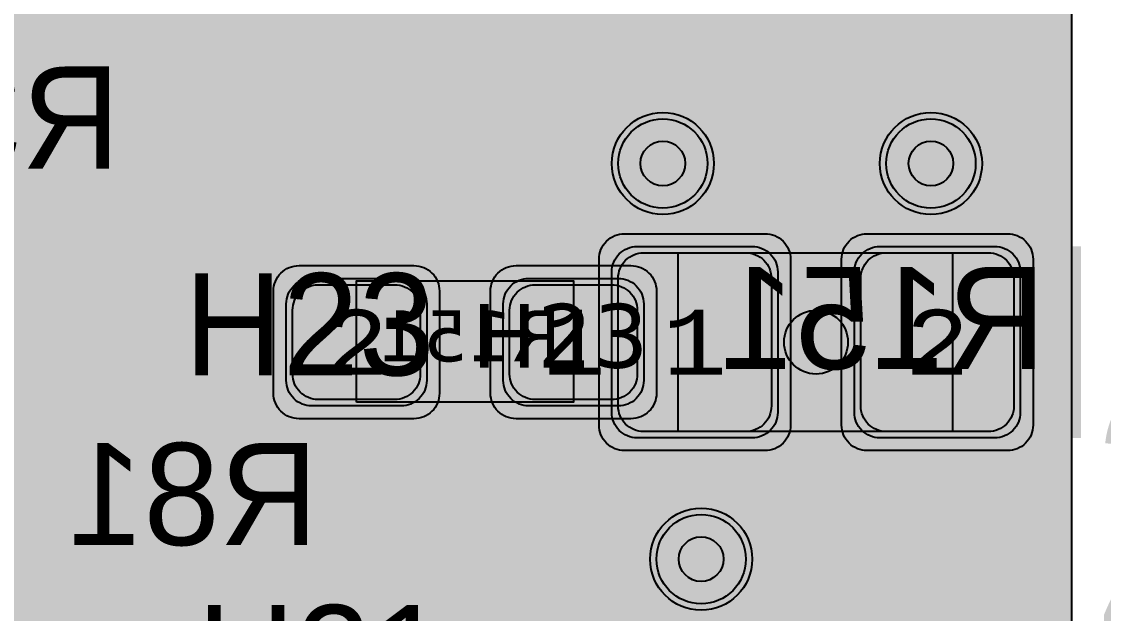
# Model space of a CAD drawing. Extents: x -28 to 199, y -61 to 255.
# Drawn here: x 161.28 to 169.75, y 145.38 to 150.01 of the extents above; entities that cross this region are included whole.
import ezdxf
from ezdxf.enums import TextEntityAlignment as Align

# ---------------------------------------------------------------- set-up
doc = ezdxf.new("R2010")
doc.units = 0
doc.header["$MEASUREMENT"] = 0
for name, color, linetype in [('ASSEMBLY_OUTLINES_BTM', 191, 'CONTINUOUS'), ('ASSEMBLY_OUTLINES_TOP', 102, 'CONTINUOUS'), ('ASSEMBLY_PART_NUMBERS_BTM', 191, 'CONTINUOUS'), ('ASSEMBLY_PART_NUMBERS_TOP', 102, 'CONTINUOUS'), ('ASSEMBLY_REF_DES_BTM', 191, 'CONTINUOUS'), ('ASSEMBLY_REF_DES_TOP', 102, 'CONTINUOUS'), ('DRILL_DRAWING', 21, 'CONTINUOUS'), ('GENERATED_SILKSCREEN_BTM', 255, 'CONTINUOUS'), ('GENERATED_SILKSCREEN_TOP', 140, 'CONTINUOUS'), ('PART_PADS_SMD_BTM', 10, 'CONTINUOUS'), ('PART_PADS_SMD_TOP', 150, 'CONTINUOUS'), ('PIN_NUMBERS_BTM', 8, 'CONTINUOUS'), ('PIN_NUMBERS_TOP', 8, 'CONTINUOUS'), ('PLACEMENT_OUTLINES_BTM', 222, 'CONTINUOUS'), ('PLACEMENT_OUTLINES_TOP', 130, 'CONTINUOUS'), ('PLANE_SHAPES_LAYER_2', 230, 'CONTINUOUS'), ('PLANE_SHAPES_LAYER_3', 81, 'CONTINUOUS'), ('ROUTE_BORDER', 151, 'CONTINUOUS'), ('SILKSCREEN_OUTLINES_BTM', 211, 'CONTINUOUS'), ('SILKSCREEN_OUTLINES_TOP', 150, 'CONTINUOUS'), ('SILKSCREEN_REF_DES_BTM', 211, 'CONTINUOUS'), ('SILKSCREEN_REF_DES_TOP', 150, 'CONTINUOUS'), ('SOLDERMASK_PADS_BTM', 12, 'CONTINUOUS'), ('SOLDERMASK_PADS_TOP', 180, 'CONTINUOUS'), ('SOLDERPASTE_PADS_BTM', 12, 'CONTINUOUS'), ('SOLDERPASTE_PADS_TOP', 180, 'CONTINUOUS'), ('TRACES_LAYER_BOTTOM', 10, 'CONTINUOUS'), ('TRACES_LAYER_TOP', 150, 'CONTINUOUS'), ('VIA_HOLES_LAYER_2', 30, 'CONTINUOUS'), ('VIA_HOLES_LAYER_3', 30, 'CONTINUOUS'), ('VIA_HOLES_LAYER_BOTTOM', 30, 'CONTINUOUS'), ('VIA_HOLES_LAYER_TOP', 30, 'CONTINUOUS'), ('VIA_PADS_LAYER_2', 230, 'CONTINUOUS'), ('VIA_PADS_LAYER_3', 81, 'CONTINUOUS'), ('VIA_PADS_LAYER_BOTTOM', 10, 'CONTINUOUS'), ('VIA_PADS_LAYER_TOP', 150, 'CONTINUOUS')]:
    doc.layers.add(name, color=color, linetype=linetype)
doc.styles.add('COURIER_NEW', font='COUR.TTF')
doc.styles.add('VERDANA', font='verdana.TTF')
doc.styles.add('VERIBEST_GERBER_0', font='txt')

msp = doc.modelspace()

# ---------------------------------------------------------------- hatches: boundary and pattern name
at = {"layer": 'ASSEMBLY_OUTLINES_TOP'}
h = msp.add_hatch(color=256, dxfattribs=at)
edge = h.paths.add_edge_path()
edge.add_arc((167.5, 147.5), 0.25, 0, 360)
at = {"layer": 'PLANE_SHAPES_LAYER_2'}
h = msp.add_hatch(color=256, dxfattribs=at)
h.paths.add_polyline_path([(169.5, 129.25), (149.5, 129.25), (142.25, 122), (142.25, 90.5), (147.5, 90.5), (147.5, 80), (154, 80), (154, 69.25), (131.75, 69.25), (131.75, 73.25), (121.25, 73.25), (121.25, 81), (110.5, 81), (110.5, 125.75), (106.5, 125.75), (106.5, 128.75), (93.5, 128.75), (93.5, 120.25), (91.75, 120.25), (91.75, 121.5), (80, 121.5), (80, 118.25), (73.25, 118.25), (73.25, 124.5), (67.5, 124.5), (67.5, 128), (57.75, 128), (57.75, 120.25), (55.25, 120.25), (55.25, 121.5), (47.5, 121.5), (47.5, 119), (35, 119), (35, 134.75), (32.75, 134.75), (32.75, 159.75), (29.25, 159.75), (29.25, 175.25), (22.5, 175.25), (22.5, 195.25), (17.25, 195.25), (17.25, 198), (22.5, 198), (22.5, 216.5), (40.25, 216.5), (40.25, 235.5), (54.5, 235.5), (54.5, 254), (87.25, 254), (87.25, 236.25), (86.25, 236.25), (86.25, 228.75), (81, 228.75), (81, 218.75), (95.25, 218.75), (95.25, 194.5), (87, 194.5), (87, 172), (131.1, 172), (131.1, 208.75), (115.5, 208.75), (115.5, 213.75), (106.75, 213.75), (106.75, 218.75), (110.25, 222.25), (110.25, 226.25), (142.5, 226.25), (142.5, 221.5), (160.5, 221.5), (160.5, 240.75), (169.5, 240.75)])
h.paths.add_polyline_path([(35.5, 149.5), (41.75, 149.5), (41.75, 152), (39.25, 152), (39.25, 154), (37.75, 154), (37.75, 152), (35.5, 152)], flags=16)
h.paths.add_polyline_path([(37.5, 125.75), (37.5, 128.75), (42.75, 128.75), (42.75, 125.75)], flags=16)
h.paths.add_polyline_path([(52, 127.75), (52, 130.75), (54.25, 130.75), (54.25, 127.75)], flags=16)
h.paths.add_polyline_path([(50.75, 219.5), (50.75, 226.5), (71.75, 226.5), (71.75, 219.5)], flags=16)
h.paths.add_polyline_path([(66.5, 150.75), (66.5, 177.5), (72.25, 177.5), (72.25, 150.75)], flags=16)
h.paths.add_polyline_path([(47.25, 185.25), (73, 185.25), (73, 188.25), (70.25, 188.25), (70.25, 191), (47.25, 191)], flags=16)
h.paths.add_polyline_path([(84.5, 208), (84.5, 212.75), (85, 212.75), (85, 208)], flags=16)
h.paths.add_polyline_path([(61.5, 137.25), (87.75, 137.25), (87.75, 140.5), (84.75, 140.5), (84.75, 143), (61.5, 143)], flags=16)
h.paths.add_polyline_path([(88.75, 127), (88.75, 130), (91, 130), (91, 127)], flags=16)
h.paths.add_polyline_path([(85.5, 130.25), (85.5, 132.5), (91, 132.5), (91, 130.25)], flags=16)
h.paths.add_polyline_path([(108.75, 142.25), (135.75, 142.25), (135.75, 145.75), (132.25, 145.75), (132.25, 149), (108.75, 149)], flags=16)
h.paths.add_polyline_path([(114.25, 126.75), (140.75, 126.75), (140.75, 129.75), (137.25, 129.75), (137.25, 133), (114.25, 133)], flags=16)
h.paths.add_polyline_path([(155.25, 180.25), (166.25, 180.25), (166.25, 186.25), (152.25, 186.25), (152.25, 183), (155.25, 183)], flags=16)
at = {"layer": 'PLANE_SHAPES_LAYER_3'}
h = msp.add_hatch(color=256, dxfattribs=at)
h.paths.add_polyline_path([(169.5, 129.25), (149.5, 129.25), (142.25, 122), (142.25, 90.5), (147.5, 90.5), (147.5, 80), (154, 80), (154, 69.25), (131.75, 69.25), (131.75, 73.25), (121.25, 73.25), (121.25, 81), (110.5, 81), (110.5, 125.75), (106.5, 125.75), (106.5, 128.75), (93.5, 128.75), (93.5, 120.25), (91.75, 120.25), (91.75, 121.5), (80, 121.5), (80, 118.25), (73.25, 118.25), (73.25, 124.5), (67.5, 124.5), (67.5, 127.75), (58.25, 127.75), (58.25, 130.25), (88.75, 130.25), (88.75, 127), (91, 127), (91, 132.5), (55, 132.5), (55, 131.25), (52, 131.25), (52, 127.75), (55, 127.75), (55, 127.25), (57.75, 127.25), (57.75, 120.25), (55.25, 120.25), (55.25, 121.5), (47.5, 121.5), (47.5, 119), (35, 119), (35, 134.75), (32.75, 134.75), (32.75, 159.75), (29.25, 159.75), (29.25, 175.25), (22.5, 175.25), (22.5, 195.25), (17.25, 195.25), (17.25, 198), (22.5, 198), (22.5, 216.5), (40.25, 216.5), (40.25, 235.5), (54.5, 235.5), (54.5, 254), (87.25, 254), (87.25, 236.25), (86.25, 236.25), (86.25, 228.75), (81, 228.75), (81, 218.75), (95.25, 218.75), (95.25, 194.5), (87, 194.5), (87, 172), (131.1, 172), (131.1, 208.75), (115.5, 208.75), (115.5, 213.75), (106.75, 213.75), (106.75, 218.75), (110.25, 222.25), (110.25, 226.25), (142.5, 226.25), (142.5, 221.5), (160.5, 221.5), (160.5, 240.75), (169.5, 240.75)])
h.paths.add_polyline_path([(35.5, 149.5), (41.75, 149.5), (41.75, 152), (39.25, 152), (39.25, 154), (37.75, 154), (37.75, 152), (35.5, 152)], flags=16)
h.paths.add_polyline_path([(37.5, 125.75), (37.5, 128.75), (42.75, 128.75), (42.75, 125.75)], flags=16)
h.paths.add_polyline_path([(50.75, 219.5), (50.75, 226.5), (71.75, 226.5), (71.75, 219.5)], flags=16)
h.paths.add_polyline_path([(66.5, 150.75), (66.5, 177.5), (72.25, 177.5), (72.25, 150.75)], flags=16)
h.paths.add_polyline_path([(47.25, 185.25), (73, 185.25), (73, 188.25), (70.25, 188.25), (70.25, 191), (47.25, 191)], flags=16)
h.paths.add_polyline_path([(84.5, 208), (84.5, 212.75), (85, 212.75), (85, 208)], flags=16)
h.paths.add_polyline_path([(61.5, 137.25), (87.75, 137.25), (87.75, 140.5), (84.75, 140.5), (84.75, 143), (61.5, 143)], flags=16)
h.paths.add_polyline_path([(108.75, 142.25), (135.75, 142.25), (135.75, 145.75), (132.25, 145.75), (132.25, 149), (108.75, 149)], flags=16)
h.paths.add_polyline_path([(114.25, 126.75), (140.75, 126.75), (140.75, 129.75), (137.25, 129.75), (137.25, 133), (114.25, 133)], flags=16)
h.paths.add_polyline_path([(155.25, 180.25), (166.25, 180.25), (166.25, 186.25), (152.25, 186.25), (152.25, 183), (155.25, 183)], flags=16)
at = {"layer": 'VIA_HOLES_LAYER_2'}
h = msp.add_hatch(color=256, dxfattribs=at)
edge = h.paths.add_edge_path()
edge.add_arc((166.3, 148.9), 0.175, 0, 360)
h = msp.add_hatch(color=256, dxfattribs=at)
edge = h.paths.add_edge_path()
edge.add_arc((168.4, 148.9), 0.175, 0, 360)
h = msp.add_hatch(color=256, dxfattribs=at)
edge = h.paths.add_edge_path()
edge.add_arc((166.6, 145.8), 0.175, 0, 360)
at = {"layer": 'VIA_HOLES_LAYER_3'}
h = msp.add_hatch(color=256, dxfattribs=at)
edge = h.paths.add_edge_path()
edge.add_arc((166.3, 148.9), 0.175, 0, 360)
h = msp.add_hatch(color=256, dxfattribs=at)
edge = h.paths.add_edge_path()
edge.add_arc((168.4, 148.9), 0.175, 0, 360)
h = msp.add_hatch(color=256, dxfattribs=at)
edge = h.paths.add_edge_path()
edge.add_arc((166.6, 145.8), 0.175, 0, 360)
at = {"layer": 'VIA_HOLES_LAYER_BOTTOM'}
h = msp.add_hatch(color=256, dxfattribs=at)
edge = h.paths.add_edge_path()
edge.add_arc((166.3, 148.9), 0.175, 0, 360)
h = msp.add_hatch(color=256, dxfattribs=at)
edge = h.paths.add_edge_path()
edge.add_arc((168.4, 148.9), 0.175, 0, 360)
h = msp.add_hatch(color=256, dxfattribs=at)
edge = h.paths.add_edge_path()
edge.add_arc((166.6, 145.8), 0.175, 0, 360)
at = {"layer": 'VIA_HOLES_LAYER_TOP'}
h = msp.add_hatch(color=256, dxfattribs=at)
edge = h.paths.add_edge_path()
edge.add_arc((166.3, 148.9), 0.175, 0, 360)
h = msp.add_hatch(color=256, dxfattribs=at)
edge = h.paths.add_edge_path()
edge.add_arc((168.4, 148.9), 0.175, 0, 360)
h = msp.add_hatch(color=256, dxfattribs=at)
edge = h.paths.add_edge_path()
edge.add_arc((166.6, 145.8), 0.175, 0, 360)

# ---------------------------------------------------------------- linework, layer by layer
at = {"layer": 'ASSEMBLY_OUTLINES_BTM'}
msp.add_lwpolyline([(163.9, 147.03), (163.9, 147.98), (165.6, 147.98), (165.6, 147.03)], close=True, dxfattribs=at)
at = {"layer": 'ASSEMBLY_OUTLINES_TOP'}
msp.add_lwpolyline([(166.42, 146.8), (166.42, 148.2), (168.57, 148.2), (168.57, 146.8)], close=True, dxfattribs=at)
at = {"layer": 'ASSEMBLY_OUTLINES_TOP', "const_width": 0.1}
msp.add_lwpolyline([(167, 147), (167, 148), (168, 148), (168, 147)], close=True, dxfattribs=at)
msp.add_lwpolyline([(168.25, 148), (168.25, 147)], dxfattribs=at)
at = {"layer": 'ASSEMBLY_OUTLINES_TOP'}
msp.add_circle((167.5, 147.5), 0.25, dxfattribs=at)
at = {"layer": 'GENERATED_SILKSCREEN_BTM', "const_width": 0.15}
for points in [[(161.376, 149.3424), (161.3736, 149.344), (161.3728, 149.348), (161.3712, 149.352), (161.3704, 149.356), (161.3704, 149.5208), (161.3712, 149.5248), (161.3728, 149.5272), (161.3728, 149.5296), (161.3736, 149.5304), (161.3752, 149.5312), (161.376, 149.5328), (161.512, 149.6432), (161.516, 149.6448), (161.5192, 149.6456), (161.5224, 149.6464), (161.9256, 149.6464), (161.9328, 149.6448), (161.9376, 149.6408), (161.9416, 149.636), (161.9432, 149.6304), (161.9432, 148.8624), (161.9416, 148.856), (161.9376, 148.852), (161.9328, 148.8496), (161.9272, 148.8488), (161.9208, 148.8496), (161.9152, 148.852), (161.9112, 148.856), (161.9096, 148.8624), (161.9096, 149.2304), (161.5336, 149.2304), (161.4024, 148.8576), (161.3992, 148.852), (161.3936, 148.8488), (161.388, 148.848), (161.3824, 148.8496), (161.3776, 148.852), (161.3736, 148.856), (161.372, 148.8616), (161.3728, 148.868), (161.504, 149.2408), (161.376, 149.3424)], [(161.9096, 149.6136), (161.5272, 149.6136), (161.4024, 149.5128), (161.4024, 149.364), (161.5272, 149.2624), (161.9096, 149.2624), (161.9096, 149.6136)], [(166.8368, 147.3092), (166.8432, 147.3076), (166.8472, 147.3044), (166.8488, 147.2988), (166.8496, 147.2924), (166.8488, 147.2868), (166.8472, 147.2812), (166.8432, 147.2772), (166.8368, 147.2764), (166.5248, 147.2764), (166.5192, 147.2772), (166.5144, 147.2812), (166.512, 147.2868), (166.5112, 147.2924), (166.512, 147.2988), (166.5144, 147.3044), (166.5192, 147.3076), (166.5248, 147.3092), (166.6656, 147.3092), (166.6656, 148.0604), (166.6664, 148.066), (166.6688, 148.07), (166.6728, 148.0724), (166.6784, 148.0732), (166.6824, 148.074), (166.6864, 148.074), (166.6896, 148.0724), (166.6928, 148.0692), (166.8488, 147.85), (166.8504, 147.8468), (166.8512, 147.8444), (166.8512, 147.8388), (166.8488, 147.834), (166.8448, 147.83), (166.84, 147.8268), (166.8344, 147.8252), (166.8312, 147.8252), (166.8288, 147.826), (166.8248, 147.8308), (166.6968, 148.01), (166.6968, 147.3092), (166.8368, 147.3092)], [(168.3208, 147.3092), (168.3272, 147.3076), (168.3312, 147.3044), (168.3328, 147.2988), (168.3336, 147.2924), (168.3328, 147.2868), (168.3312, 147.2812), (168.3272, 147.2772), (168.3208, 147.2764), (168.0088, 147.2764), (168.0032, 147.2772), (167.9984, 147.2812), (167.996, 147.2868), (167.9952, 147.2924), (167.996, 147.2988), (167.9984, 147.3044), (168.0032, 147.3076), (168.0088, 147.3092), (168.1496, 147.3092), (168.1496, 148.0604), (168.1504, 148.066), (168.1528, 148.07), (168.1568, 148.0724), (168.1624, 148.0732), (168.1664, 148.074), (168.1704, 148.074), (168.1736, 148.0724), (168.1768, 148.0692), (168.3328, 147.85), (168.3344, 147.8468), (168.3352, 147.8444), (168.3352, 147.8388), (168.3328, 147.834), (168.3288, 147.83), (168.324, 147.8268), (168.3184, 147.8252), (168.3152, 147.8252), (168.3128, 147.826), (168.3088, 147.8308), (168.1808, 148.01), (168.1808, 147.3092), (168.3208, 147.3092)], [(167.5576, 147.8012), (167.5608, 147.8004), (167.5632, 147.7996), (167.5664, 147.798), (167.6752, 147.71), (167.6752, 148.0436), (167.1528, 148.0436), (167.1472, 148.0452), (167.1424, 148.0484), (167.14, 148.054), (167.1392, 148.0596), (167.14, 148.066), (167.1424, 148.0708), (167.1472, 148.0748), (167.1528, 148.0764), (167.6928, 148.0764), (167.6984, 148.0748), (167.7032, 148.0708), (167.7072, 148.066), (167.7088, 148.0604), (167.7088, 147.6756), (167.708, 147.67), (167.7056, 147.666), (167.7024, 147.6636), (167.6968, 147.662), (167.6936, 147.6604), (167.6896, 147.6596), (167.6856, 147.6604), (167.6824, 147.6628), (167.552, 147.7692), (167.2936, 147.7692), (167.1688, 147.6676), (167.1688, 147.41), (167.2936, 147.31), (167.552, 147.31), (167.6824, 147.4156), (167.688, 147.418), (167.6928, 147.418), (167.6984, 147.4148), (167.7024, 147.4108), (167.7056, 147.4052), (167.7072, 147.3996), (167.7064, 147.3964), (167.7056, 147.394), (167.704, 147.3916), (167.7016, 147.39), (167.5664, 147.2796), (167.564, 147.278), (167.5608, 147.278), (167.5576, 147.2764), (167.288, 147.2764), (167.2864, 147.2764), (167.2848, 147.2772), (167.284, 147.2772), (167.2824, 147.278), (167.2808, 147.278), (167.2776, 147.2796), (167.1424, 147.39), (167.14, 147.3924), (167.1392, 147.394), (167.1376, 147.3988), (167.1368, 147.402), (167.1368, 147.6756), (167.1376, 147.6788), (167.1392, 147.6836), (167.1392, 147.6852), (167.1408, 147.686), (167.1416, 147.6876), (167.1424, 147.6892), (167.2776, 147.798), (167.2816, 147.7996), (167.2848, 147.8004), (167.288, 147.8012), (167.5576, 147.8012)], [(168.6256, 147.7724), (168.6232, 147.774), (168.6224, 147.778), (168.6208, 147.782), (168.62, 147.786), (168.62, 147.9508), (168.6208, 147.9548), (168.6224, 147.9572), (168.6224, 147.9596), (168.6232, 147.9604), (168.6248, 147.9612), (168.6256, 147.9628), (168.7616, 148.0732), (168.7656, 148.0748), (168.7688, 148.0756), (168.772, 148.0764), (169.1752, 148.0764), (169.1824, 148.0748), (169.1872, 148.0708), (169.1912, 148.066), (169.1928, 148.0604), (169.1928, 147.2924), (169.1912, 147.286), (169.1872, 147.282), (169.1824, 147.2796), (169.1768, 147.2788), (169.1704, 147.2796), (169.1648, 147.282), (169.1608, 147.286), (169.1592, 147.2924), (169.1592, 147.6604), (168.7832, 147.6604), (168.652, 147.2876), (168.6488, 147.282), (168.6432, 147.2788), (168.6376, 147.278), (168.632, 147.2796), (168.6272, 147.282), (168.6232, 147.286), (168.6216, 147.2916), (168.6224, 147.298), (168.7536, 147.6708), (168.6256, 147.7724)], [(169.1592, 148.0436), (168.7768, 148.0436), (168.652, 147.9428), (168.652, 147.794), (168.7768, 147.6924), (169.1592, 147.6924), (169.1592, 148.0436)], [(161.8724, 145.9292), (161.8788, 145.9276), (161.8828, 145.9244), (161.8844, 145.9188), (161.8852, 145.9124), (161.8844, 145.9068), (161.8828, 145.9012), (161.8788, 145.8972), (161.8724, 145.8964), (161.5604, 145.8964), (161.5548, 145.8972), (161.55, 145.9012), (161.5476, 145.9068), (161.5468, 145.9124), (161.5476, 145.9188), (161.55, 145.9244), (161.5548, 145.9276), (161.5604, 145.9292), (161.7012, 145.9292), (161.7012, 146.6804), (161.702, 146.686), (161.7044, 146.69), (161.7084, 146.6924), (161.714, 146.6932), (161.718, 146.694), (161.722, 146.694), (161.7252, 146.6924), (161.7284, 146.6892), (161.8844, 146.47), (161.886, 146.4668), (161.8868, 146.4644), (161.8868, 146.4588), (161.8844, 146.454), (161.8804, 146.45), (161.8756, 146.4468), (161.87, 146.4452), (161.8668, 146.4452), (161.8644, 146.446), (161.8604, 146.4508), (161.7324, 146.63), (161.7324, 145.9292), (161.8724, 145.9292)], [(162.1996, 146.4012), (162.2252, 146.3244), (162.1996, 146.2476), (162.1996, 146.2452), (162.1988, 146.242), (162.1988, 145.9948), (162.1988, 145.9924), (162.1996, 145.99), (162.2004, 145.9868), (162.2036, 145.9836), (162.2836, 145.9012), (162.2876, 145.898), (162.2916, 145.8972), (162.2948, 145.8964), (162.5884, 145.8964), (162.5908, 145.8964), (162.5932, 145.8972), (162.5964, 145.898), (162.5996, 145.9012), (162.6796, 145.9836), (162.6836, 145.9868), (162.6844, 145.99), (162.6844, 145.9948), (162.6844, 146.242), (162.6844, 146.2452), (162.6844, 146.2468), (162.6836, 146.2476), (162.658, 146.3244), (162.6836, 146.4012), (162.6844, 146.402), (162.6844, 146.4068), (162.6844, 146.5988), (162.6844, 146.602), (162.6836, 146.606), (162.6796, 146.61), (162.5996, 146.6924), (162.5964, 146.6948), (162.5932, 146.6956), (162.5908, 146.6964), (162.5884, 146.6964), (162.2948, 146.6964), (162.2916, 146.6956), (162.2876, 146.6948), (162.2836, 146.6924), (162.2036, 146.61), (162.2004, 146.6052), (162.1996, 146.602), (162.1988, 146.5988), (162.1988, 146.4068), (162.1988, 146.4036), (162.1996, 146.402), (162.1996, 146.4012)], [(162.926, 146.3924), (162.9236, 146.394), (162.9228, 146.398), (162.9212, 146.402), (162.9204, 146.406), (162.9204, 146.5708), (162.9212, 146.5748), (162.9228, 146.5772), (162.9228, 146.5796), (162.9236, 146.5804), (162.9252, 146.5812), (162.926, 146.5828), (163.062, 146.6932), (163.066, 146.6948), (163.0692, 146.6956), (163.0724, 146.6964), (163.4756, 146.6964), (163.4828, 146.6948), (163.4876, 146.6908), (163.4916, 146.686), (163.4932, 146.6804), (163.4932, 145.9124), (163.4916, 145.906), (163.4876, 145.902), (163.4828, 145.8996), (163.4772, 145.8988), (163.4708, 145.8996), (163.4652, 145.902), (163.4612, 145.906), (163.4596, 145.9124), (163.4596, 146.2804), (163.0836, 146.2804), (162.9524, 145.9076), (162.9492, 145.902), (162.9436, 145.8988), (162.938, 145.898), (162.9324, 145.8996), (162.9276, 145.902), (162.9236, 145.906), (162.922, 145.9116), (162.9228, 145.918), (163.054, 146.2908), (162.926, 146.3924)], [(162.6524, 146.59), (162.6524, 146.4084), (162.6308, 146.3396), (162.254, 146.3396), (162.2308, 146.4084), (162.2308, 146.59), (162.302, 146.6636), (162.5804, 146.6636), (162.6524, 146.59)], [(163.4596, 146.6636), (163.0772, 146.6636), (162.9524, 146.5628), (162.9524, 146.414), (163.0772, 146.3124), (163.4596, 146.3124), (163.4596, 146.6636)], [(162.6524, 146.2388), (162.6524, 146.002), (162.5804, 145.9292), (162.302, 145.9292), (162.2308, 146.002), (162.2308, 146.2388), (162.254, 146.3076), (162.6308, 146.3076), (162.6524, 146.2388)]]:
    msp.add_lwpolyline(points, dxfattribs=at)
for points in [[(165.042098, 147.980005, 1.22306e-05), (165.042089, 147.979995), (164.457911, 147.979995, 1.22306e-05), (164.457902, 147.980005), (165.042098, 147.980005)], [(165.033844, 147.029995), (164.466156, 147.029995, 1.1642e-05), (164.466164, 147.030005), (165.033836, 147.030005, 1.1642e-05), (165.033844, 147.029995)]]:
    msp.add_lwpolyline(points, format="xyb", dxfattribs=at)
at = {"layer": 'GENERATED_SILKSCREEN_TOP', "const_width": 0.15}
for points in [[(169.5, 148.25), (169.5, 146.75)], [(162.6568, 147.2424), (162.6584, 147.236), (162.6624, 147.232), (162.6672, 147.2296), (162.6728, 147.2288), (162.6792, 147.2296), (162.6848, 147.232), (162.6888, 147.236), (162.6904, 147.2424), (162.6904, 147.6104), (163.1968, 147.6104), (163.1968, 147.2424), (163.1976, 147.236), (163.2016, 147.232), (163.2072, 147.2296), (163.2128, 147.2288), (163.2184, 147.2296), (163.2232, 147.232), (163.2272, 147.236), (163.2288, 147.2424), (163.2288, 148.0104), (163.2272, 148.016), (163.2232, 148.0208), (163.2184, 148.0232), (163.2128, 148.024), (163.2072, 148.0232), (163.2016, 148.0208), (163.1976, 148.016), (163.1968, 148.0104), (163.1968, 147.6424), (162.6904, 147.6424), (162.6904, 148.0104), (162.6888, 148.016), (162.6848, 148.0208), (162.6792, 148.0232), (162.6728, 148.024), (162.6672, 148.0232), (162.6624, 148.0208), (162.6584, 148.016), (162.6568, 148.0104), (162.6568, 147.2424)], [(163.8448, 148.0232), (163.9792, 147.9136), (163.9816, 147.9096), (163.9824, 147.9064), (163.984, 147.904), (163.9848, 147.9008), (163.9848, 147.7912), (163.984, 147.788), (163.9824, 147.7832), (163.9816, 147.7792), (163.9792, 147.7776), (163.4464, 147.3448), (163.4464, 147.2592), (163.9688, 147.2592), (163.9744, 147.2576), (163.9792, 147.2544), (163.9816, 147.2488), (163.9824, 147.2424), (163.9816, 147.2368), (163.9792, 147.2312), (163.9744, 147.228), (163.9688, 147.2264), (163.4296, 147.2264), (163.4232, 147.228), (163.4192, 147.232), (163.4152, 147.236), (163.4136, 147.2424), (163.4136, 147.352), (163.4144, 147.3544), (163.416, 147.36), (163.4176, 147.3624), (163.4192, 147.364), (163.4208, 147.3656), (163.9528, 147.7992), (163.9528, 147.8928), (163.828, 147.9936), (163.5696, 147.9936), (163.4392, 147.8872), (163.4336, 147.8856), (163.428, 147.8864), (163.4232, 147.8888), (163.42, 147.8936), (163.4168, 147.8984), (163.416, 147.904), (163.416, 147.9072), (163.4168, 147.9096), (163.4208, 147.9136), (163.5552, 148.0232), (163.5584, 148.024), (163.5608, 148.0248), (163.5616, 148.0256), (163.5648, 148.0264), (163.8344, 148.0264), (163.8376, 148.0256), (163.8384, 148.0256), (163.8392, 148.0248), (163.8416, 148.024), (163.8448, 148.0232)], [(164.3112, 147.2296), (164.176, 147.3392), (164.172, 147.3432), (164.1712, 147.348), (164.172, 147.3536), (164.1752, 147.3592), (164.1792, 147.3632), (164.184, 147.3664), (164.1896, 147.3672), (164.1952, 147.3656), (164.3256, 147.2592), (164.584, 147.2592), (164.7088, 147.36), (164.7088, 147.5088), (164.5856, 147.6104), (164.4528, 147.6104), (164.4464, 147.612), (164.4424, 147.6152), (164.44, 147.6208), (164.4392, 147.6264), (164.44, 147.632), (164.4424, 147.6368), (164.4464, 147.6408), (164.4528, 147.6424), (164.5856, 147.6424), (164.7088, 147.744), (164.7088, 147.8928), (164.584, 147.9936), (164.3256, 147.9936), (164.1952, 147.8872), (164.1896, 147.8856), (164.184, 147.8864), (164.1792, 147.8888), (164.1752, 147.8936), (164.172, 147.8984), (164.1712, 147.904), (164.172, 147.9096), (164.176, 147.9136), (164.3112, 148.0232), (164.3136, 148.024), (164.316, 148.0248), (164.3168, 148.0256), (164.32, 148.0264), (164.5896, 148.0264), (164.5936, 148.0256), (164.5952, 148.0248), (164.5976, 148.024), (164.6, 148.0232), (164.7352, 147.9136), (164.7376, 147.9096), (164.7384, 147.9064), (164.74, 147.904), (164.7408, 147.9008), (164.7408, 147.736), (164.74, 147.7336), (164.7384, 147.728), (164.7376, 147.724), (164.7352, 147.7224), (164.6176, 147.6264), (164.7352, 147.5304), (164.736, 147.5288), (164.7376, 147.5272), (164.7384, 147.5264), (164.7384, 147.5248), (164.74, 147.5192), (164.7408, 147.5168), (164.7408, 147.352), (164.74, 147.348), (164.7384, 147.3448), (164.7376, 147.3416), (164.7352, 147.3392), (164.6, 147.2296), (164.5968, 147.228), (164.596, 147.2272), (164.5936, 147.2272), (164.5928, 147.2264), (164.592, 147.2264), (164.5896, 147.2264), (164.32, 147.2264), (164.3168, 147.2272), (164.3136, 147.228), (164.3112, 147.2296)], [(164.3972, 145.1808), (164.5252, 145.36), (164.5252, 144.6592)], [(162.7908, 145.0424), (162.7908, 145.4104), (162.7892, 145.416), (162.7852, 145.4208), (162.7796, 145.4232), (162.7732, 145.424), (162.7676, 145.4232), (162.7628, 145.4208), (162.7588, 145.416), (162.7572, 145.4104), (162.7572, 144.6424)], [(163.3292, 144.6424), (163.3292, 145.4104), (163.3276, 145.416), (163.3236, 145.4208), (163.3188, 145.4232), (163.3132, 145.424), (163.3076, 145.4232), (163.302, 145.4208), (163.298, 145.416), (163.2972, 145.4104), (163.2972, 145.0424)], [(163.5172, 145.2984), (163.5164, 145.304), (163.5164, 145.3072), (163.5172, 145.3096), (163.5212, 145.3136), (163.6556, 145.4232), (163.6588, 145.424), (163.6612, 145.4248), (163.662, 145.4256), (163.6652, 145.4264), (163.9348, 145.4264), (163.938, 145.4256), (163.9388, 145.4256), (163.9396, 145.4248), (163.942, 145.424), (163.9452, 145.4232)], [(163.9452, 145.4232), (164.0796, 145.3136), (164.082, 145.3096), (164.0828, 145.3064), (164.0844, 145.304), (164.0852, 145.3008), (164.0852, 145.1912)], [(164.5564, 144.6592), (164.5564, 145.4104), (164.5556, 145.416), (164.5532, 145.42), (164.5492, 145.4224), (164.5436, 145.4232), (164.5396, 145.424), (164.5356, 145.424), (164.5324, 145.4224), (164.5292, 145.4192), (164.3732, 145.2)], [(164.0532, 145.2928), (163.9284, 145.3936), (163.67, 145.3936), (163.5396, 145.2872)]]:
    msp.add_lwpolyline(points, dxfattribs=at)
for points in [[(167.769515, 148.200005, 1.10969e-05), (167.769508, 148.199995), (167.230492, 148.199995, 1.10969e-05), (167.230485, 148.200005), (167.769515, 148.200005)], [(167.769515, 146.799995), (167.230485, 146.799995, 1.10969e-05), (167.230492, 146.800005), (167.769508, 146.800005, 1.10969e-05), (167.769515, 146.799995)]]:
    msp.add_lwpolyline(points, format="xyb", dxfattribs=at)
at = {"layer": 'PART_PADS_SMD_BTM'}
for points in [[(164.45, 147.2, -0.4142135624), (164.25, 147), (163.55, 147, -0.4142135624), (163.35, 147.2), (163.35, 147.8, -0.4142135624), (163.55, 148), (164.25, 148, -0.4142135624), (164.45, 147.8)], [(166.15, 147.2, -0.4142135624), (165.95, 147), (165.25, 147, -0.4142135624), (165.05, 147.2), (165.05, 147.8, -0.4142135624), (165.25, 148), (165.95, 148, -0.4142135624), (166.15, 147.8)]]:
    msp.add_lwpolyline(points, format="xyb", close=True, dxfattribs=at)
at = {"layer": 'PART_PADS_SMD_TOP'}
for points in [[(166.1, 146.75, -0.4142135624), (165.9, 146.95), (165.9, 148.05, -0.4142135624), (166.1, 148.25), (167, 148.25, -0.4142135624), (167.2, 148.05), (167.2, 146.95, -0.4142135624), (167, 146.75)], [(168, 146.75, -0.4142135624), (167.8, 146.95), (167.8, 148.05, -0.4142135624), (168, 148.25), (168.9, 148.25, -0.4142135624), (169.1, 148.05), (169.1, 146.95, -0.4142135624), (168.9, 146.75)]]:
    msp.add_lwpolyline(points, format="xyb", close=True, dxfattribs=at)
at = {"layer": 'PLACEMENT_OUTLINES_BTM'}
msp.add_lwpolyline([(163.9, 147.03), (163.9, 147.98), (165.6, 147.98), (165.6, 147.03)], close=True, dxfattribs=at)
at = {"layer": 'PLACEMENT_OUTLINES_TOP'}
msp.add_lwpolyline([(166.42, 146.8), (166.42, 148.2), (168.57, 148.2), (168.57, 146.8)], close=True, dxfattribs=at)
at = {"layer": 'ROUTE_BORDER'}
msp.add_lwpolyline([(0.635, 2.135), (0.635, 252.5, -0.4142135624), (2.135, 254), (168, 254, -0.4142135624), (169.5, 252.5), (169.5, 2.135, -0.4142135624), (168, 0.635), (2.135, 0.635, -0.4142135624)], format="xyb", close=True, dxfattribs=at)
at = {"layer": 'SILKSCREEN_OUTLINES_BTM'}
msp.add_lwpolyline([(163.9, 147.03), (163.9, 147.98), (165.6, 147.98), (165.6, 147.03)], close=True, dxfattribs=at)
at = {"layer": 'SILKSCREEN_OUTLINES_TOP', "const_width": 0.15}
msp.add_lwpolyline([(169.5, 148.25), (169.5, 146.75)], dxfattribs=at)
at = {"layer": 'SILKSCREEN_OUTLINES_TOP'}
msp.add_lwpolyline([(166.42, 146.8), (166.42, 148.2), (168.57, 148.2), (168.57, 146.8)], close=True, dxfattribs=at)
at = {"layer": 'SOLDERMASK_PADS_BTM'}
for points in [[(164.55, 147.1, -0.4142135624), (164.35, 146.9), (163.45, 146.9, -0.4142135624), (163.25, 147.1), (163.25, 147.9, -0.4142135624), (163.45, 148.1), (164.35, 148.1, -0.4142135624), (164.55, 147.9)], [(166.25, 147.1, -0.4142135624), (166.05, 146.9), (165.15, 146.9, -0.4142135624), (164.95, 147.1), (164.95, 147.9, -0.4142135624), (165.15, 148.1), (166.05, 148.1, -0.4142135624), (166.25, 147.9)]]:
    msp.add_lwpolyline(points, format="xyb", close=True, dxfattribs=at)
at = {"layer": 'SOLDERMASK_PADS_TOP'}
for points in [[(166, 146.65, -0.4142135624), (165.8, 146.85), (165.8, 148.15, -0.4142135624), (166, 148.35), (167.1, 148.35, -0.4142135624), (167.3, 148.15), (167.3, 146.85, -0.4142135624), (167.1, 146.65)], [(167.9, 146.65, -0.4142135624), (167.7, 146.85), (167.7, 148.15, -0.4142135624), (167.9, 148.35), (169, 148.35, -0.4142135624), (169.2, 148.15), (169.2, 146.85, -0.4142135624), (169, 146.65)]]:
    msp.add_lwpolyline(points, format="xyb", close=True, dxfattribs=at)
at = {"layer": 'SOLDERPASTE_PADS_BTM'}
for points in [[(164.4, 147.25, -0.4142135624), (164.2, 147.05), (163.6, 147.05, -0.4142135624), (163.4, 147.25), (163.4, 147.75, -0.4142135624), (163.6, 147.95), (164.2, 147.95, -0.4142135624), (164.4, 147.75)], [(166.1, 147.25, -0.4142135624), (165.9, 147.05), (165.3, 147.05, -0.4142135624), (165.1, 147.25), (165.1, 147.75, -0.4142135624), (165.3, 147.95), (165.9, 147.95, -0.4142135624), (166.1, 147.75)]]:
    msp.add_lwpolyline(points, format="xyb", close=True, dxfattribs=at)
at = {"layer": 'SOLDERPASTE_PADS_TOP'}
for points in [[(166.15, 146.8, -0.4142135624), (165.95, 147), (165.95, 148, -0.4142135624), (166.15, 148.2), (166.95, 148.2, -0.4142135624), (167.15, 148), (167.15, 147, -0.4142135624), (166.95, 146.8)], [(168.05, 146.8, -0.4142135624), (167.85, 147), (167.85, 148, -0.4142135624), (168.05, 148.2), (168.85, 148.2, -0.4142135624), (169.05, 148), (169.05, 147, -0.4142135624), (168.85, 146.8)]]:
    msp.add_lwpolyline(points, format="xyb", close=True, dxfattribs=at)
at = {"layer": 'TRACES_LAYER_BOTTOM'}
for points, const_width in [([(99, 216.5), (102.573562, 216.5), (103.457625, 215.615937), (147.569574, 215.615937), (149.625, 213.560511), (149.625, 191.954609), (153.21635, 188.363259), (163.063244, 188.363259), (169.028992, 182.397511), (169.028992, 151.602635), (168.126038, 150.699681), (166.007928, 150.699681), (163.9, 148.591753), (163.9, 147.5)], 0.75), ([(156.25, 153.9), (156.25, 153.85), (162.15, 147.95), (162.15, 139.5)], 0.35), ([(165.6, 147.5), (165.6, 148.18095), (165.69605, 148.277), (165.69605, 148.29605), (166.3, 148.9)], 0.5), ([(159.6, 140), (160.986365, 140), (161.526591, 140.540226), (161.526591, 146.966397), (160.492988, 148), (159.6, 148)], 0.35), ([(163.9, 147.5), (163.228768, 146.828768), (163.178768, 146.828768), (163.178768, 146.778768), (162.974623, 146.574623), (162.974623, 143.290142), (165.006421, 141.258344), (165.006421, 139.080082), (155.626339, 129.7), (152.7, 129.7)], 0.5), ([(165.85, 144.5), (166.518203, 145.168203), (166.518203, 145.718203), (166.6, 145.8)], 0.5)]:
    msp.add_lwpolyline(points, dxfattribs=dict(at, const_width=const_width))
at = {"layer": 'TRACES_LAYER_TOP', "const_width": 0.5}
for points in [[(91.3, 204), (92.918806, 202.381194), (92.918806, 175.682728), (95.914579, 172.686955), (122.904155, 172.686955), (125.180041, 170.411069), (136.152426, 170.411069), (141.032259, 165.531236), (141.032259, 162.267851), (147.55411, 155.746), (157.790157, 155.746), (163.1, 150.436157), (163.1, 144.6), (164.2, 143.5)], [(90.5, 201.9), (91.915253, 201.9), (92.268806, 201.546447), (92.268806, 175.375348), (95.699235, 171.944919), (122.688074, 171.944919), (125.200136, 169.432857), (135.866363, 169.432857), (140.211803, 165.087417), (140.211803, 161.432781), (146.761185, 154.883399), (156.960725, 154.883399), (162.15, 149.694124), (162.15, 142)], [(166.55, 147.5), (166.55, 148.65), (166.3, 148.9)], [(168.45, 147.5), (168.45, 148.85), (168.4, 148.9)], [(168.45, 147.5), (168.45, 144.5)], [(166.55, 144.5), (166.55, 145.75), (166.6, 145.8)]]:
    msp.add_lwpolyline(points, dxfattribs=at)
at = {"layer": 'VIA_HOLES_LAYER_2'}
for centre in [(166.3, 148.9), (168.4, 148.9), (166.6, 145.8)]:
    msp.add_circle(centre, 0.175, dxfattribs=at)
at = {"layer": 'VIA_HOLES_LAYER_3'}
for centre in [(166.3, 148.9), (168.4, 148.9), (166.6, 145.8)]:
    msp.add_circle(centre, 0.175, dxfattribs=at)
at = {"layer": 'VIA_HOLES_LAYER_BOTTOM'}
for centre in [(166.3, 148.9), (168.4, 148.9), (166.6, 145.8)]:
    msp.add_circle(centre, 0.175, dxfattribs=at)
at = {"layer": 'VIA_HOLES_LAYER_TOP'}
for centre in [(166.3, 148.9), (168.4, 148.9), (166.6, 145.8)]:
    msp.add_circle(centre, 0.175, dxfattribs=at)
at = {"layer": 'VIA_PADS_LAYER_2'}
for centre in [(166.3, 148.9), (168.4, 148.9), (166.6, 145.8)]:
    msp.add_circle(centre, 0.4, dxfattribs=at)
at = {"layer": 'VIA_PADS_LAYER_3'}
for centre in [(166.3, 148.9), (168.4, 148.9), (166.6, 145.8)]:
    msp.add_circle(centre, 0.4, dxfattribs=at)
at = {"layer": 'VIA_PADS_LAYER_BOTTOM'}
for centre in [(166.3, 148.9), (168.4, 148.9), (166.6, 145.8)]:
    msp.add_circle(centre, 0.35, dxfattribs=at)
at = {"layer": 'VIA_PADS_LAYER_TOP'}
for centre in [(166.3, 148.9), (168.4, 148.9), (166.6, 145.8)]:
    msp.add_circle(centre, 0.35, dxfattribs=at)

# ---------------------------------------------------------------- texts
at = {"layer": 'ASSEMBLY_PART_NUMBERS_BTM', "style": 'VERIBEST_GERBER_0', "text_generation_flag": 2}
msp.add_text('ERJ-3EKF2700V', height=2.032, dxfattribs=at).set_placement((165, 147.04), align=Align.TOP_LEFT)
at = {"layer": 'ASSEMBLY_PART_NUMBERS_TOP', "style": 'VERIBEST_GERBER_0'}
msp.add_text('ERJ-3EKF1022V', height=2.032, dxfattribs=at).set_placement((152.25, 147.21), align=Align.TOP_LEFT)
at = {"layer": 'ASSEMBLY_REF_DES_BTM', "style": 'VERDANA', "text_generation_flag": 2}
msp.add_text('R151', height=0.4, dxfattribs=at).set_placement((165.5, 147.75), align=Align.TOP_LEFT)
at = {"layer": 'ASSEMBLY_REF_DES_TOP', "style": 'VERDANA'}
msp.add_text('H23', height=0.5, dxfattribs=at).set_placement((164.8, 147.8), align=Align.TOP_LEFT)
at = {"layer": 'DRILL_DRAWING', "style": 'VERIBEST_GERBER_0'}
for p in [(166.3, 148.9), (168.4, 148.9), (160.7, 146.5), (166.6, 145.8), (160.7, 145)]:
    msp.add_text('A', height=2, dxfattribs=at).set_placement(p, align=Align.MIDDLE_CENTER)
at = {"layer": 'PIN_NUMBERS_BTM', "style": 'COURIER_NEW'}
for s, p in [('2', (163.9, 147.5)), ('1', (165.6, 147.5)), ('1', (166.55, 147.5)), ('2', (168.45, 147.5))]:
    msp.add_text(s, height=0.508, dxfattribs=at).set_placement(p, align=Align.MIDDLE_CENTER)
at = {"layer": 'PIN_NUMBERS_TOP', "style": 'COURIER_NEW'}
for s, p in [('2', (163.9, 147.5)), ('1', (165.6, 147.5)), ('1', (166.55, 147.5)), ('2', (168.45, 147.5))]:
    msp.add_text(s, height=0.508, dxfattribs=at).set_placement(p, align=Align.MIDDLE_CENTER)
at = {"layer": 'SILKSCREEN_REF_DES_BTM', "style": 'VERIBEST_GERBER_0', "text_generation_flag": 2}
for s, p in [('R398', (162.05, 149.66)), ('R151', (169.3, 148.09)), ('R81', (163.6, 146.71))]:
    msp.add_text(s, height=0.8, dxfattribs=at).set_placement(p, align=Align.TOP_LEFT)
at = {"layer": 'SILKSCREEN_REF_DES_TOP', "style": 'VERIBEST_GERBER_0'}
for s, p in [('H23', (162.55, 148.04)), ('H21', (162.65, 145.44))]:
    msp.add_text(s, height=0.8, dxfattribs=at).set_placement(p, align=Align.TOP_LEFT)

doc.saveas('drawing.dxf')
